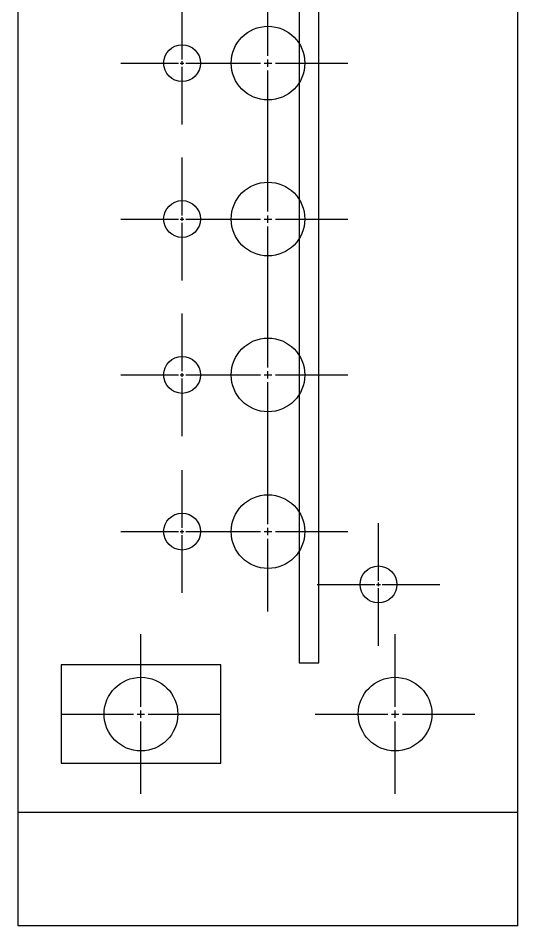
# Model space of a CAD drawing. Header units: millimetres. Extents: x 2963 to 3070, y 976 to 1104.
# Drawn here: x 3029.5 to 3070.2, y 975.7 to 1049.6 of the extents above; entities that cross this region are included whole.
import ezdxf

# ---------------------------------------------------------------- set-up
doc = ezdxf.new("R2010")
doc.units = ezdxf.units.MM
doc.linetypes.add('CENTER2', pattern=[28.575, 19.05, -3.175, 3.175, -3.175])
for name, color, linetype in [('Drill Holes', 90, 'Continuous'), ('Outline', 92, 'Continuous'), ('PCB', 31, 'Continuous'), ('Rack inside', 210, 'Continuous')]:
    doc.layers.add(name, color=color, linetype=linetype)

# ---------------------------------------------------------------- blocks, each defined once
blk = doc.blocks.new('*U29')
at = {"color": 0, "linetype": 'CENTER2', "transparency": 16777216}
for p, q in [((0, 0.6), (0, 6.5)), ((-6.5, 0), (-0.6, 0)), ((0.6, 0), (6.5, 0)), ((0, -6.5), (0, -0.6))]:
    blk.add_line(p, q, dxfattribs=at)
at = {"color": 0, "linetype": 'Continuous', "transparency": 16777216}
for p, q in [((-0.3, 0), (0.3, 0)), ((0, -0.3), (0, 0.3))]:
    blk.add_line(p, q, dxfattribs=at)
blk = doc.blocks.new('*U30')
at = {"color": 0, "linetype": 'CENTER2', "transparency": 16777216}
for p, q in [((0, 0.3), (0, 5)), ((-5, 0), (-0.3, 0)), ((0.3, 0), (5, 0)), ((0, -5), (0, -0.3))]:
    blk.add_line(p, q, dxfattribs=at)
at = {"color": 0, "linetype": 'Continuous', "transparency": 16777216}
for p, q in [((-0.15, 0), (0.15, 0)), ((0, -0.15), (0, 0.15))]:
    blk.add_line(p, q, dxfattribs=at)
blk = doc.blocks.new('*U31')
at = {"color": 0, "linetype": 'CENTER2', "transparency": 16777216}
for p, q in [((0, 0.3), (0, 5)), ((-5, 0), (-0.3, 0)), ((0.3, 0), (5, 0)), ((0, -5), (0, -0.3))]:
    blk.add_line(p, q, dxfattribs=at)
at = {"color": 0, "linetype": 'Continuous', "transparency": 16777216}
for p, q in [((-0.15, 0), (0.15, 0)), ((0, -0.15), (0, 0.15))]:
    blk.add_line(p, q, dxfattribs=at)
blk = doc.blocks.new('*U32')
at = {"color": 0, "linetype": 'CENTER2', "transparency": 16777216}
for p, q in [((0, 0.6), (0, 6.5)), ((-6.5, 0), (-0.6, 0)), ((0.6, 0), (6.5, 0)), ((0, -6.5), (0, -0.6))]:
    blk.add_line(p, q, dxfattribs=at)
at = {"color": 0, "linetype": 'Continuous', "transparency": 16777216}
for p, q in [((-0.3, 0), (0.3, 0)), ((0, -0.3), (0, 0.3))]:
    blk.add_line(p, q, dxfattribs=at)
blk = doc.blocks.new('*U33')
at = {"color": 0, "linetype": 'CENTER2', "transparency": 16777216}
for p, q in [((0, 0.6), (0, 6.5)), ((-6.5, 0), (-0.6, 0)), ((0.6, 0), (6.5, 0)), ((0, -6.5), (0, -0.6))]:
    blk.add_line(p, q, dxfattribs=at)
at = {"color": 0, "linetype": 'Continuous', "transparency": 16777216}
for p, q in [((-0.3, 0), (0.3, 0)), ((0, -0.3), (0, 0.3))]:
    blk.add_line(p, q, dxfattribs=at)
blk = doc.blocks.new('*U34')
at = {"color": 0, "linetype": 'CENTER2', "transparency": 16777216}
for p, q in [((0, 0.3), (0, 5)), ((-5, 0), (-0.3, 0)), ((0.3, 0), (5, 0)), ((0, -5), (0, -0.3))]:
    blk.add_line(p, q, dxfattribs=at)
at = {"color": 0, "linetype": 'Continuous', "transparency": 16777216}
for p, q in [((-0.15, 0), (0.15, 0)), ((0, -0.15), (0, 0.15))]:
    blk.add_line(p, q, dxfattribs=at)
blk = doc.blocks.new('*U35')
at = {"color": 0, "linetype": 'CENTER2', "transparency": 16777216}
for p, q in [((0, 0.6), (0, 6.5)), ((-6.5, 0), (-0.6, 0)), ((0.6, 0), (6.5, 0)), ((0, -6.5), (0, -0.6))]:
    blk.add_line(p, q, dxfattribs=at)
at = {"color": 0, "linetype": 'Continuous', "transparency": 16777216}
for p, q in [((-0.3, 0), (0.3, 0)), ((0, -0.3), (0, 0.3))]:
    blk.add_line(p, q, dxfattribs=at)
blk = doc.blocks.new('*U36')
at = {"color": 0, "linetype": 'CENTER2', "transparency": 16777216}
for p, q in [((0, 0.6), (0, 6.5)), ((-6.5, 0), (-0.6, 0)), ((0.6, 0), (6.5, 0)), ((0, -6.5), (0, -0.6))]:
    blk.add_line(p, q, dxfattribs=at)
at = {"color": 0, "linetype": 'Continuous', "transparency": 16777216}
for p, q in [((-0.3, 0), (0.3, 0)), ((0, -0.3), (0, 0.3))]:
    blk.add_line(p, q, dxfattribs=at)
blk = doc.blocks.new('*U37')
at = {"color": 0, "linetype": 'CENTER2', "transparency": 16777216}
for p, q in [((0, 0.3), (0, 5)), ((-5, 0), (-0.3, 0)), ((0.3, 0), (5, 0)), ((0, -5), (0, -0.3))]:
    blk.add_line(p, q, dxfattribs=at)
at = {"color": 0, "linetype": 'Continuous', "transparency": 16777216}
for p, q in [((-0.15, 0), (0.15, 0)), ((0, -0.15), (0, 0.15))]:
    blk.add_line(p, q, dxfattribs=at)
blk = doc.blocks.new('*U38')
at = {"color": 0, "linetype": 'CENTER2', "transparency": 16777216}
for p, q in [((0, 0.3), (0, 5)), ((-5, 0), (-0.3, 0)), ((0.3, 0), (5, 0)), ((0, -5), (0, -0.3))]:
    blk.add_line(p, q, dxfattribs=at)
at = {"color": 0, "linetype": 'Continuous', "transparency": 16777216}
for p, q in [((-0.15, 0), (0.15, 0)), ((0, -0.15), (0, 0.15))]:
    blk.add_line(p, q, dxfattribs=at)
blk = doc.blocks.new('*U39')
at = {"color": 0, "linetype": 'CENTER2', "transparency": 16777216}
for p, q in [((0, 0.6), (0, 6.5)), ((-6.5, 0), (-0.6, 0)), ((0.6, 0), (6.5, 0)), ((0, -6.5), (0, -0.6))]:
    blk.add_line(p, q, dxfattribs=at)
at = {"color": 0, "linetype": 'Continuous', "transparency": 16777216}
for p, q in [((-0.3, 0), (0.3, 0)), ((0, -0.3), (0, 0.3))]:
    blk.add_line(p, q, dxfattribs=at)

msp = doc.modelspace()

# ---------------------------------------------------------------- linework, layer by layer
for p, q in [((3045.994, 996.924), (3032.994, 996.924)), ((3032.994, 996.924), (3032.994, 992.924)), ((3045.994, 988.924), (3045.994, 996.924)), ((3032.994, 992.924), (3032.994, 988.924)), ((3032.994, 988.924), (3045.994, 988.924))]:
    msp.add_line(p, q)
at = {"layer": 'Drill Holes'}
for centre, radius in [((3049.844, 1045.952), 3), ((3042.844, 1045.952), 1.5), ((3049.844, 1033.252), 3), ((3042.844, 1033.252), 1.5), ((3049.844, 1020.552), 3), ((3042.844, 1020.552), 1.5), ((3049.844, 1007.788), 3), ((3042.844, 1007.788), 1.5), ((3058.844, 1003.488), 1.5), ((3039.494, 992.924), 3), ((3060.194, 992.924), 3)]:
    msp.add_circle(centre, radius, dxfattribs=at)
at = {"layer": 'Outline'}
for p, q in [((3029.494, 975.674), (3029.494, 1104.174)), ((3070.194, 975.674), (3070.194, 1104.174)), ((3070.194, 975.674), (3029.494, 975.674))]:
    msp.add_line(p, q, dxfattribs=at)
at = {"layer": 'PCB'}
msp.add_lwpolyline([(3052.376, 997.089), (3053.976, 997.089), (3053.976, 1094.724), (3052.376, 1094.724), (3052.376, 1084.02)], close=True, dxfattribs=at)
at = {"layer": 'Rack inside'}
msp.add_line((3029.494, 984.924), (3070.194, 984.924), dxfattribs=at)

# ---------------------------------------------------------------- block references
at = {"linetype": 'CENTER2'}
for name, p in [('*U29', (3049.844, 1045.952)), ('*U30', (3042.844, 1045.952)), ('*U32', (3049.844, 1033.252)), ('*U31', (3042.844, 1033.252)), ('*U33', (3049.844, 1020.552)), ('*U34', (3042.844, 1020.552)), ('*U35', (3049.844, 1007.788)), ('*U37', (3042.844, 1007.788)), ('*U38', (3058.844, 1003.488)), ('*U36', (3039.494, 992.924)), ('*U39', (3060.194, 992.924))]:
    msp.add_blockref(name, p, dxfattribs=at)

doc.saveas('drawing.dxf')
